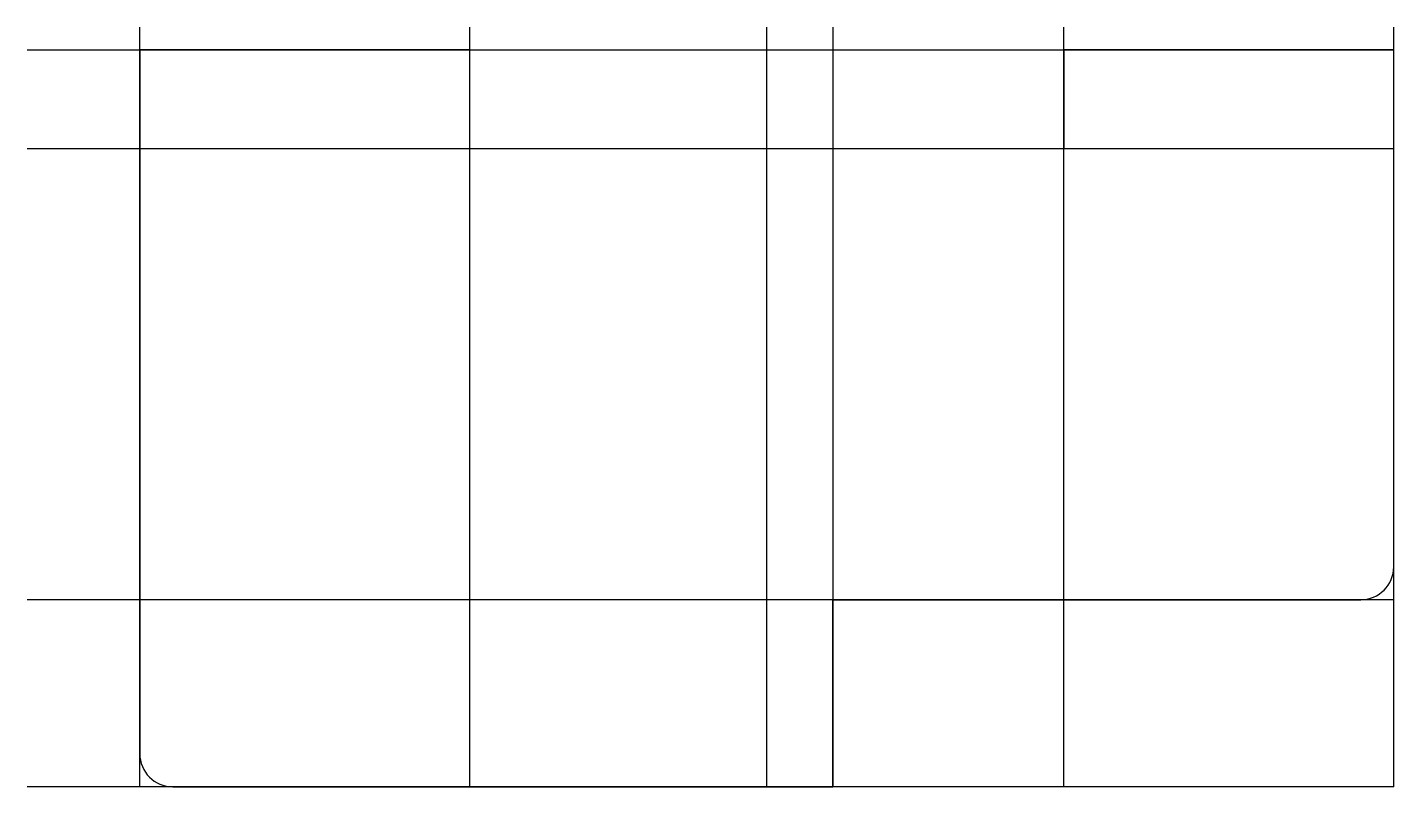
# Model space of a CAD drawing. Extents: x -10 to 114, y -67 to 2.
import ezdxf

# ---------------------------------------------------------------- set-up
doc = ezdxf.new("R2010")
doc.units = 0
doc.layers.get('0').update_dxf_attribs({"linetype": 'CONTINUOUS'})

msp = doc.modelspace()

# ---------------------------------------------------------------- linework, layer by layer
at = {"linetype": 'CONTINUOUS'}
for p, q in [((0, -67), (0, 2.04)), ((30, -67), (30, 2.04)), ((57, -67), (57, 2.04)), ((63, 2.04), (63, -67)), ((84, -67), (84, 2.04)), ((114, -67), (114, 2.04)), ((-10.22, 0), (114, 0)), ((30, 0), (0, 0)), ((0, 0), (0, -64)), ((30, -9), (30, 0)), ((114, 0), (84, 0)), ((84, 0), (84, -9)), ((114, -47), (114, 0)), ((114, -9), (-10.22, -9)), ((84, -9), (30, -9)), ((114, -50), (-10.22, -50)), ((63, -67), (63, -50)), ((63, -50), (111, -50)), ((114, -67), (-10.22, -67)), ((3, -67), (63, -67))]:
    msp.add_line(p, q, dxfattribs=at)
for centre, start, end in [((111, -47), 270, 0), ((3, -64), 180, 270)]:
    msp.add_arc(centre, 3, start, end, dxfattribs=at)

doc.saveas('drawing.dxf')
